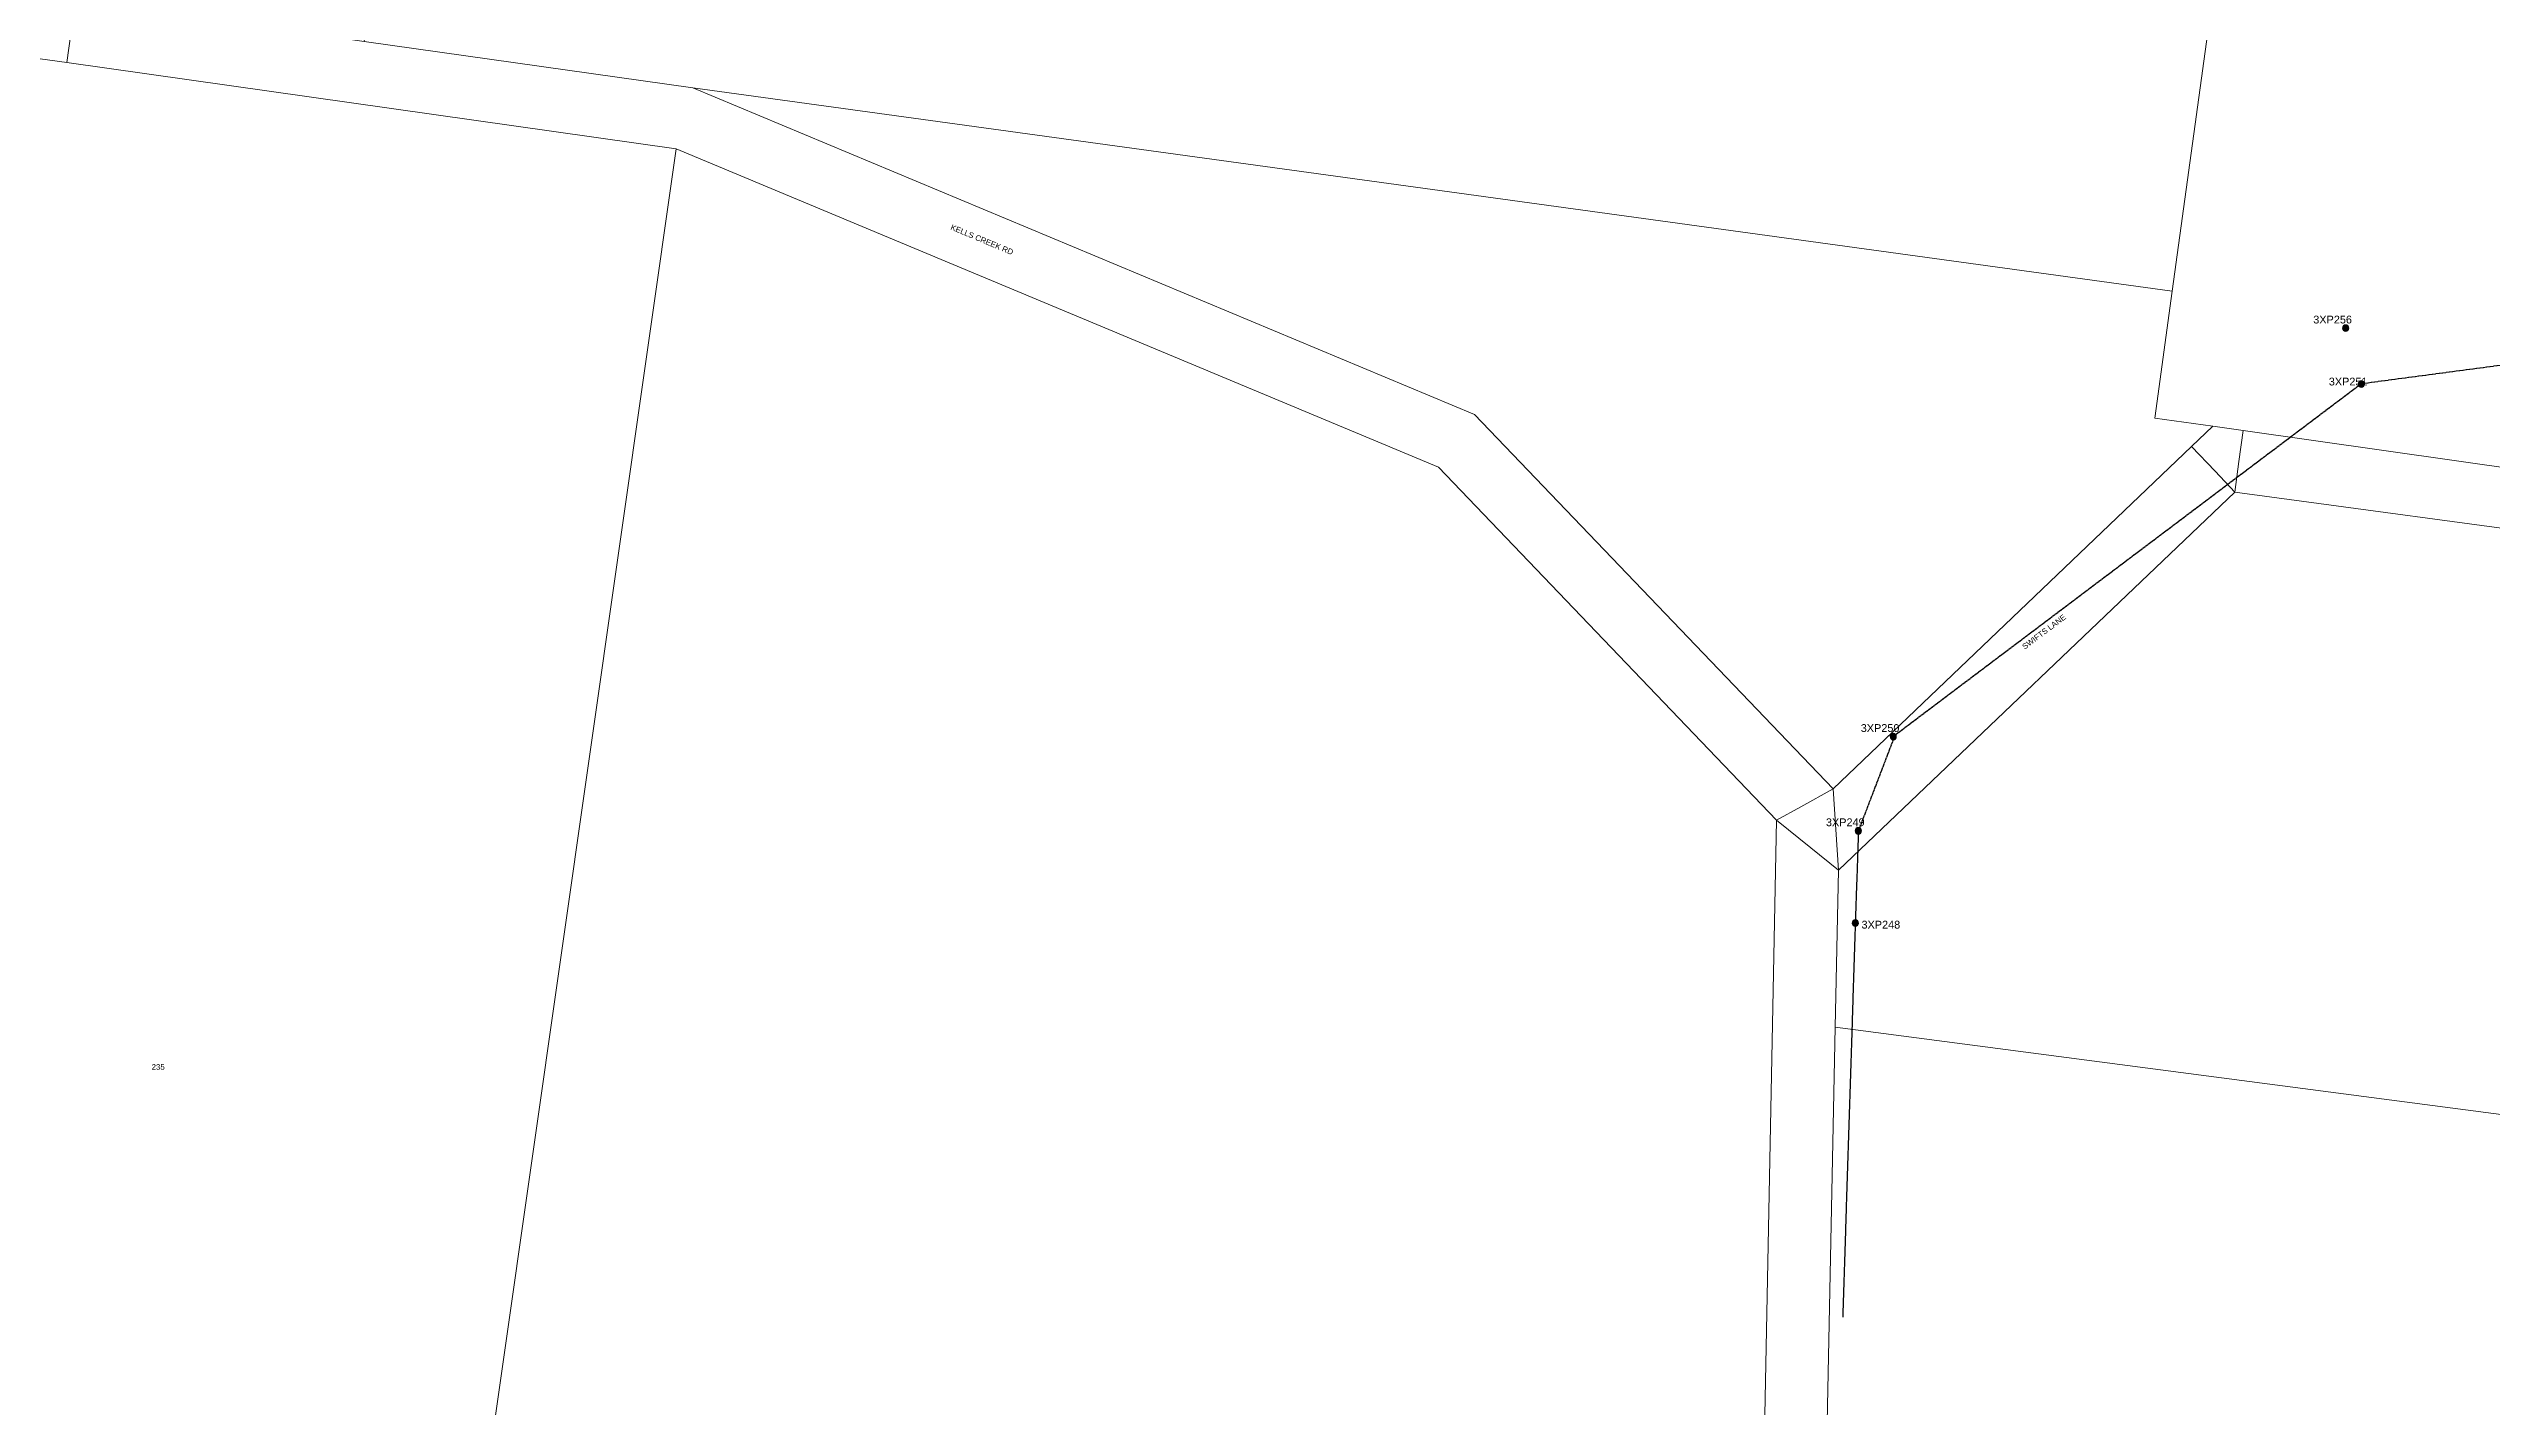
# Model space of a CAD drawing. Header units: metres. Extents: x 257881 to 262822, y 6187520 to 6191911.
# Drawn here: x 260707 to 261491, y 6188552 to 6188988 of the extents above; entities that cross this region are included whole.
import ezdxf
from ezdxf.enums import TextEntityAlignment as Align

# ---------------------------------------------------------------- set-up
doc = ezdxf.new("R2010")
doc.units = ezdxf.units.M
doc.linetypes.add('Cable Exist OH', pattern=[1, 1, 0])
doc.layers.get('0').update_dxf_attribs({"color": 6})
doc.layers.add('Cadastre Land Parcels_SP_EXT', color=8, linetype='Continuous', lineweight=5)
doc.layers.add('Cadastre Roads_SP_EXT', color=8, linetype='Continuous', lineweight=5)
doc.layers.add('Mains_HV_EXT', color=7, linetype='Continuous')
doc.layers.add('SupportsOH_SP_TR_HV_LV_SL_EXT', color=7, linetype='Continuous')
doc.styles.add('POLE_LABEL', font='arial.ttf')
doc.styles.get("Standard").update_dxf_attribs({"font": 'arial.ttf'})

# ---------------------------------------------------------------- blocks, each defined once
blk = doc.blocks.new('POLE_EXT')
blk.add_hatch(color=256).paths.add_polyline_path([(-1, 0, 1), (1, 0, 1)])
blk.add_lwpolyline([(-1, 0, 1), (1, 0, 1)], format="xyb", close=True)
for tag, height, flags, p in [('pNumber', 2.5, 8, (-17.84, 2.07)), ('OWNED_BY', 0.2, 9, (1.35, -0.4)), ('SPECIAL_USE', 0.2, 9, (1.35, -0.8)), ('STATE', 0.2, 9, (1.35, -1)), ('cLV', 0.2, 9, (1.35, -1.4)), ('hDepth', 0.2, 9, (1.35, -1.6)), ('hDia', 0.2, 9, (1.35, -1.8)), ('cHV', 0.2, 9, (1.35, -2)), ('cLinedev', 0.2, 9, (1.35, -3.4)), ('pExisting', 0.2, 9, (1.35, -3.8)), ('pFooting', 0.2, 9, (1.35, -4.4)), ('pNew', 0.2, 9, (1.35, -4.6)), ('pRelocate', 0.2, 9, (1.35, -5)), ('pRemove', 0.2, 9, (1.35, -5.2)), ('pReplace', 0.2, 9, (1.35, -5.4)), ('pStay', 0.2, 9, (1.35, -5.6)), ('pType', 0.2, 9, (1.35, -5.8)), ('cspan', 0.2, 9, (1.35, -6)), ('STREETNAME', 0.2, 9, (1.35, -6.2)), ('SUBURB', 0.2, 9, (1.35, -6.4)), ('OPERATED_BY', 0.2, 9, (1.36, -7.01)), ('PARENT', 0.2, 9, (1.35, -0.6)), ('USAGE', 0.2, 9, (1.35, -1.2)), ('LBRACKET', 0.2, 9, (1.35, -2.2)), ('LExisting', 0.2, 9, (1.35, -2.4)), ('LANTNUMBER', 0.2, 9, (1.35, -2.6)), ('LOther', 0.2, 9, (1.35, -2.8)), ('LRemove', 0.2, 9, (1.35, -3)), ('LEGEND', 0.2, 9, (1.35, -3.2)), ('LOCATION', 0.2, 9, (1.35, -3.6)), ('PFNUMBER', 0.2, 9, (1.35, -4)), ('NEWPFNUMBER', 0.2, 9, (1.35, -4.2)), ('NOTES', 0.2, 9, (1.35, -6.6)), ('MAINTAINED_BY', 0.2, 9, (1.36, -6.81))]:
    blk.add_attdef(tag, text='', height=height, dxfattribs=dict(flags=flags)).set_placement(p, align=Align.MIDDLE_LEFT)
at = {"style": 'POLE_LABEL'}
for tag, height, flags, p in [('STRUCTURE_PLANT_NUMBER', 0.2, 9, (1.35, 0.03)), ('ASSET_NUM', 2.5, 8, (2, 2)), ('STREET_CODE', 0.2, 9, (1.35, -0.2))]:
    blk.add_attdef(tag, text='', height=height, dxfattribs=dict(at, flags=flags)).set_placement(p, align=Align.MIDDLE_LEFT)
at = {"flags": 1}
blk.add_attdef('Z', (1.35, -7.33), '', height=0.2, dxfattribs=at)

msp = doc.modelspace()

# ---------------------------------------------------------------- linework, layer by layer
at = {"layer": 'Cadastre Land Parcels_SP_EXT', "linetype": 'Continuous'}
for points in [[(261484.04, 6190257.67), (261362.5, 6190275.54), (261227.85, 6189287.3), (261436.73, 6189260.02), (261388.58, 6188909.91), (261383, 6188869.14), (261401.68, 6188866.49), (261411.4, 6188865.11), (261502.45, 6188852.17), (261509.44, 6188903.05), (261535.7, 6189093.92), (261550.84, 6189203.92), (261703.76, 6190228.06), (261484.04, 6190257.67)], [(261227.85, 6189287.3), (260854.02, 6189335.98), (260807.98, 6188990.14), (260913.51, 6188975.2), (261388.58, 6188909.91), (261436.73, 6189260.02), (261227.85, 6189287.3)], [(260796.6, 6188173.22), (260908.13, 6188955.64), (260712.48, 6188983.36), (260697.71, 6188985.42), (260583.58, 6188201.15), (260796.6, 6188173.22)], [(261394.82, 6188860.01), (261401.68, 6188866.49), (261383, 6188869.14), (261388.58, 6188909.91), (260913.51, 6188975.2), (261164.58, 6188870.31), (261279.71, 6188750.05), (261394.82, 6188860.01)], [(261432.29, 6188241.59), (261349.57, 6188296.64), (261257.11, 6188516.04), (261261.57, 6188739.93), (261152.97, 6188853.36), (260908.13, 6188955.64), (260796.6, 6188173.22), (261147.45, 6188114.96), (261161.24, 6188229.76), (261479.63, 6188185.42), (261432.29, 6188241.59)], [(261657.72, 6188811.74), (261637.17, 6188814.52), (261408.72, 6188845.38), (261281.4, 6188723.9), (261280.39, 6188673.48), (261589.8, 6188632.82), (261657.72, 6188811.74)], [(262058.81, 6188772.43), (261664.62, 6188829.94), (261657.72, 6188811.74), (261589.8, 6188632.82), (261280.39, 6188673.48), (261277.24, 6188520), (261365.78, 6188310.04), (261445.89, 6188256.71), (261455.75, 6188244.97), (261663.49, 6188319.22), (261709.34, 6188209.73), (261754.63, 6188088.79), (261713.33, 6187987.6), (261947.96, 6187953.66), (262058.81, 6188772.43)]]:
    msp.add_lwpolyline(points, close=True, dxfattribs=at)
at = {"layer": 'Cadastre Roads_SP_EXT', "linetype": 'Continuous'}
for points in [[(261269.33, 6188744.26), (261279.71, 6188750.05), (261164.58, 6188870.31), (260913.51, 6188975.2), (260807.98, 6188990.14), (260715.28, 6189003.3), (260713.89, 6188993.39), (260712.48, 6188983.36), (260908.13, 6188955.64), (261152.97, 6188853.36), (261261.57, 6188739.93), (261269.33, 6188744.26)], [(261502.45, 6188852.17), (261411.4, 6188865.11), (261410.05, 6188855.19), (261408.72, 6188845.38), (261637.17, 6188814.52), (261640.76, 6188823.93), (261644.12, 6188832.75), (261502.45, 6188852.17)], [(261408.72, 6188845.38), (261402.4, 6188852.03), (261394.82, 6188860.01), (261279.71, 6188750.05), (261280.55, 6188736.98), (261281.4, 6188723.9), (261408.72, 6188845.38)]]:
    msp.add_lwpolyline(points, close=True, dxfattribs=at)
msp.add_lwpolyline([(261277.24, 6188520), (261280.39, 6188673.48), (261281.39, 6188723.9), (261272.6, 6188731.01), (261261.57, 6188739.93), (261257.11, 6188516.04)], dxfattribs=at)
at = {"layer": 'Mains_HV_EXT', "linetype": 'Cable Exist OH'}
msp.add_lwpolyline([(261750.12, 6189076.2), (261732.02, 6189005.61), (261694.68, 6188913.28), (261593.16, 6188899.22), (261449.33, 6188880.12), (261299.54, 6188767.17), (261287.83, 6188736.52), (261286.83, 6188706.88), (261282.79, 6188580.3)], dxfattribs=at)

# ---------------------------------------------------------------- block references
at = {"layer": 'SupportsOH_SP_TR_HV_LV_SL_EXT'}
ref = msp.add_blockref('POLE_EXT', (261444.34, 6188898.04), dxfattribs=at)
ref.add_attrib('ASSET_NUM', '3XP256', dxfattribs={"layer": '0', "height": 2.5, "style": 'POLE_LABEL'}).set_placement((261446.34, 6188898.79), align=Align.BOTTOM_RIGHT)
ref = msp.add_blockref('POLE_EXT', (261449.33, 6188880.12), dxfattribs=at)
ref.add_attrib('ASSET_NUM', '3XP251', dxfattribs={"layer": '0', "height": 2.5, "style": 'POLE_LABEL'}).set_placement((261451.33, 6188880.87), align=Align.MIDDLE_RIGHT)
ref = msp.add_blockref('POLE_EXT', (261299.01, 6188766.8), dxfattribs=at)
ref.add_attrib('ASSET_NUM', '3XP250', dxfattribs={"layer": '0', "height": 2.5, "style": 'POLE_LABEL'}).set_placement((261301.01, 6188767.55), align=Align.BOTTOM_RIGHT)
ref = msp.add_blockref('POLE_EXT', (261287.83, 6188736.52), dxfattribs=at)
ref.add_attrib('ASSET_NUM', '3XP249', dxfattribs={"layer": '0', "height": 2.5, "style": 'POLE_LABEL'}).set_placement((261289.83, 6188737.27), align=Align.BOTTOM_RIGHT)
ref = msp.add_blockref('POLE_EXT', (261286.83, 6188706.88), dxfattribs=at)
ref.add_attrib('ASSET_NUM', '3XP248', dxfattribs={"layer": '0', "height": 2.5, "style": 'POLE_LABEL'}).set_placement((261288.83, 6188707.63), align=Align.TOP_LEFT)

# ---------------------------------------------------------------- texts
at = {"layer": 'Cadastre Land Parcels_SP_EXT'}
msp.add_text('235', height=1.8, dxfattribs=at).set_placement((260739.7, 6188659.76))
at = {"layer": 'Cadastre Roads_SP_EXT'}
for s, rotation, p in [('KELLS CREEK RD', 337.32821, (260996.1, 6188929.79)), ('SWIFTS LANE', 36.90917, (261341.27, 6188794.73))]:
    msp.add_text(s, height=1.8, rotation=rotation, dxfattribs=at).set_placement(p)

doc.saveas('drawing.dxf')
